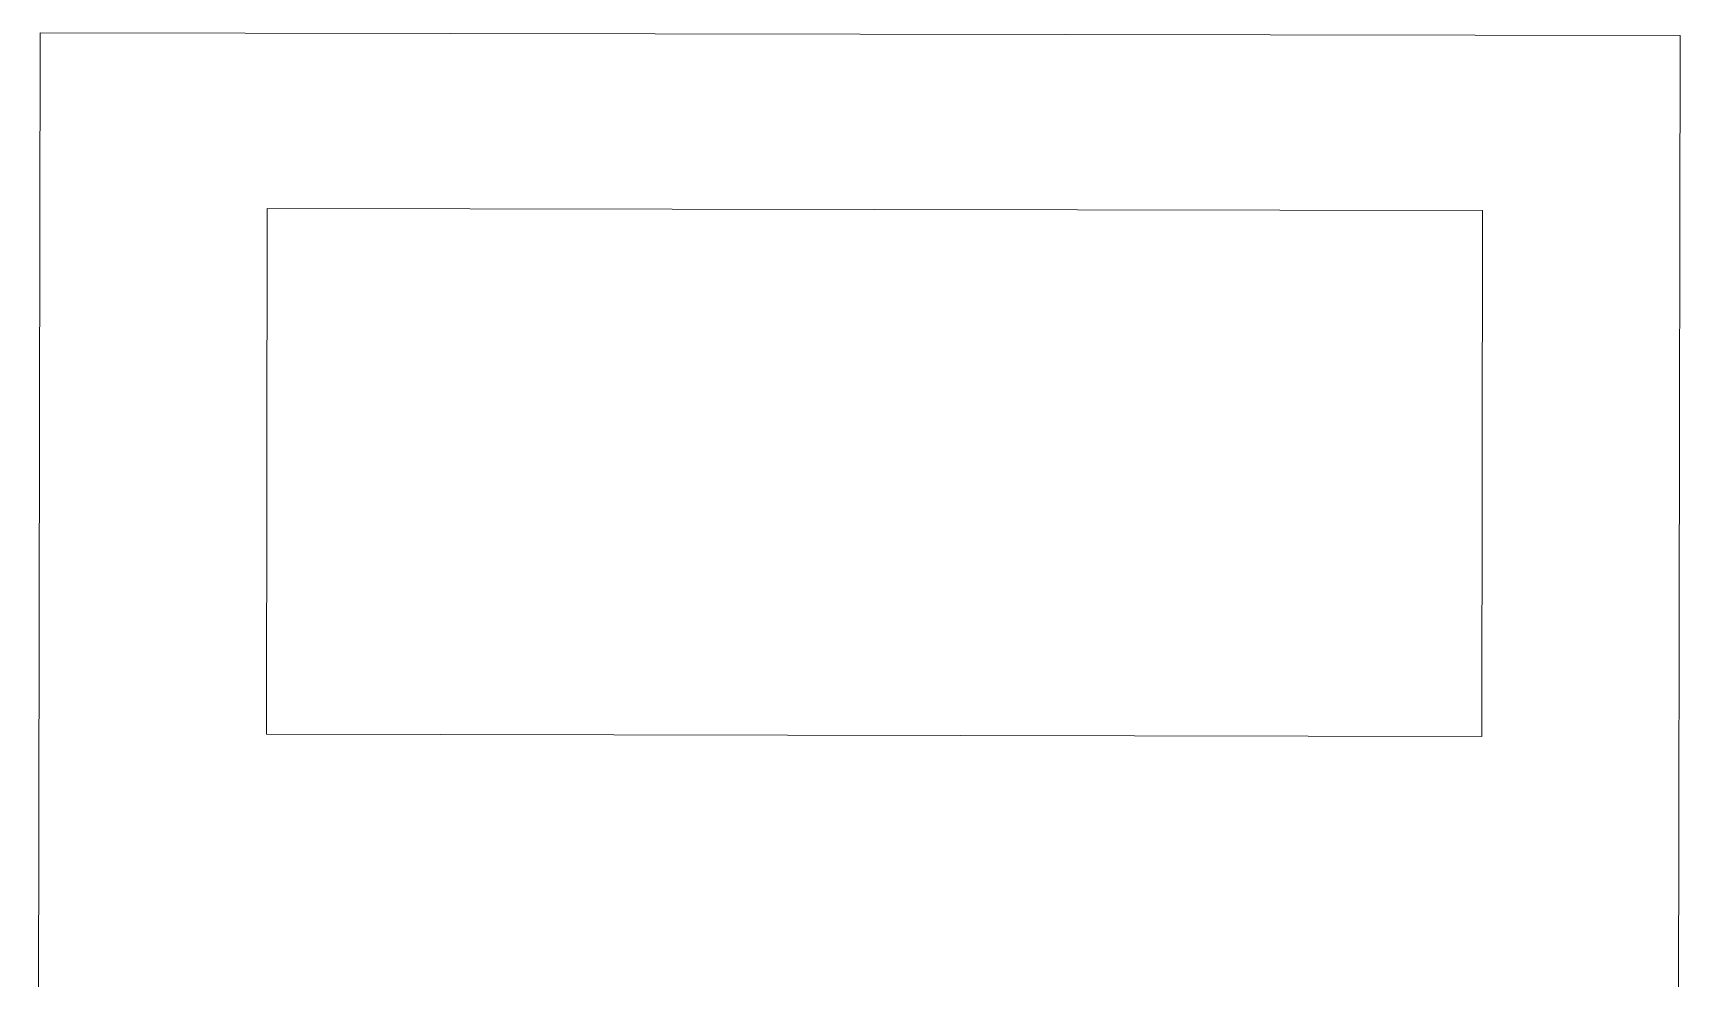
# Model space of a CAD drawing. Header units: inches. Extents: x -12418 to 57169, y -29325 to 19878.
# Drawn here: x 48336.4 to 48507.2, y -11330.7 to -11232.7 of the extents above; entities that cross this region are included whole.
import ezdxf

# ---------------------------------------------------------------- set-up
doc = ezdxf.new("R2010")
doc.units = ezdxf.units.IN
doc.header["$LTSCALE"] = 25
doc.header["$MEASUREMENT"] = 0
doc.layers.get('0').update_dxf_attribs({"color": 8})
doc.layers.add('00-Ground Floor$0$LOADING', color=253, linetype='Continuous', lineweight=5)

# ---------------------------------------------------------------- blocks, each defined once
blk = doc.blocks.new('00-Ground Floor$0$workstation')
at = {"layer": '00-Ground Floor$0$LOADING'}
for p, q in [((2827.457, -1004.855, 0), (2827.383, -1049.855, 0)), ((2844.457, -1004.883, 0), (2844.383, -1049.883, 0)), ((2829.429, -1048.04, 0), (2829.438, -1042.588, 0)), ((2829.438, -1042.588, 0), (2842.037, -1042.609, 0)), ((2842.037, -1042.609, 0), (2842.028, -1048.061, 0)), ((2842.028, -1048.061, 0), (2829.429, -1048.04, 0)), ((2827.383, -1049.855, 0), (2844.383, -1049.883, 0))]:
    blk.add_line(p, q, dxfattribs=at)
blk = doc.blocks.new('00-Ground Floor')
at = {"layer": '00-Ground Floor$0$LOADING', "xscale": 10, "yscale": 10, "zscale": 10, "rotation": 180}
blk.add_blockref('00-Ground Floor$0$workstation', (76780.98, -21731.53, 0), dxfattribs=at)

msp = doc.modelspace()

# ---------------------------------------------------------------- block references
msp.add_blockref('00-Ground Floor', (0, 0))

doc.saveas('drawing.dxf')
